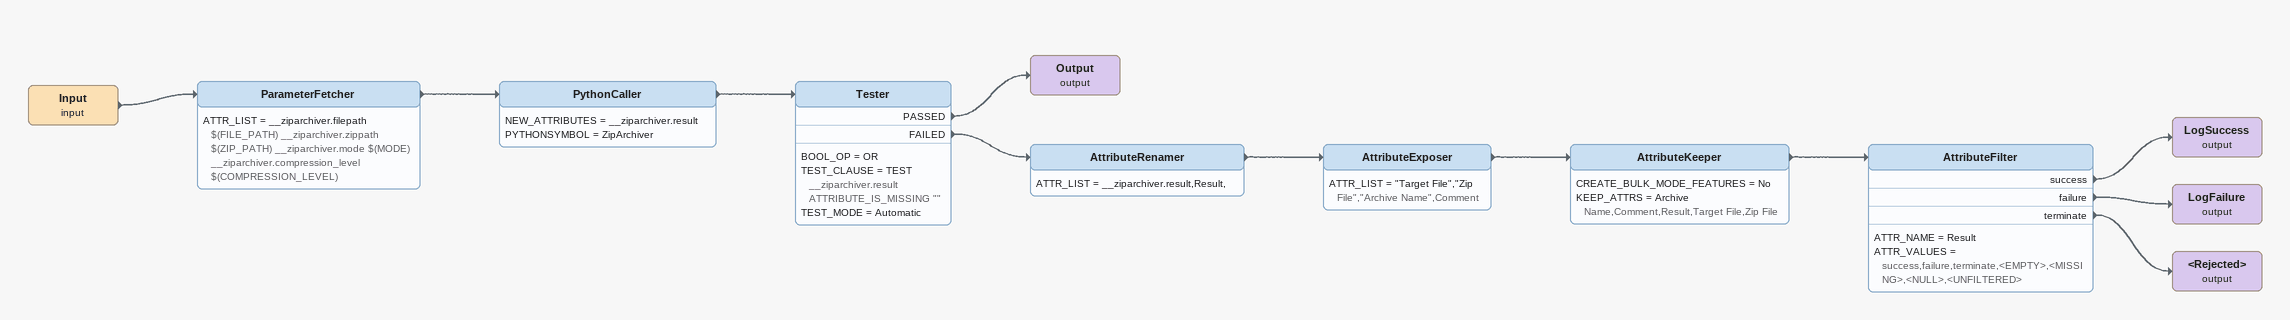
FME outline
Input (input)
    -> ParameterFetcher
ParameterFetcher
    ATTR_LIST = __ziparchiver.filepath $(FILE_PATH) __ziparchiver.zippath $(ZIP_PATH) __ziparchiver.mode $(MODE) __ziparchiver.compression_level $(COMPRESSION_LEVEL)
    -> PythonCaller
PythonCaller
    NEW_ATTRIBUTES = __ziparchiver.result
    PYTHONSYMBOL = ZipArchiver
    -> Tester
Tester
    BOOL_OP = OR
    TEST_CLAUSE = TEST __ziparchiver.result ATTRIBUTE_IS_MISSING ""
    TEST_MODE = Automatic
    PASSED -> Output (output)
    FAILED -> AttributeRenamer
Output (output)
AttributeRenamer
    ATTR_LIST = __ziparchiver.result,Result,
    -> AttributeExposer
AttributeExposer
    ATTR_LIST = "Target File","Zip File","Archive Name",Comment
    -> AttributeKeeper
AttributeKeeper
    CREATE_BULK_MODE_FEATURES = No
    KEEP_ATTRS = Archive Name,Comment,Result,Target File,Zip File
    -> AttributeFilter
AttributeFilter
    ATTR_NAME = Result
    ATTR_VALUES = success,failure,terminate,<EMPTY>,<MISSING>,<NULL>,<UNFILTERED>
    success -> LogSuccess (output)
    failure -> LogFailure (output)
    terminate -> <Rejected> (output)
LogSuccess (output)
LogFailure (output)
<Rejected> (output)
